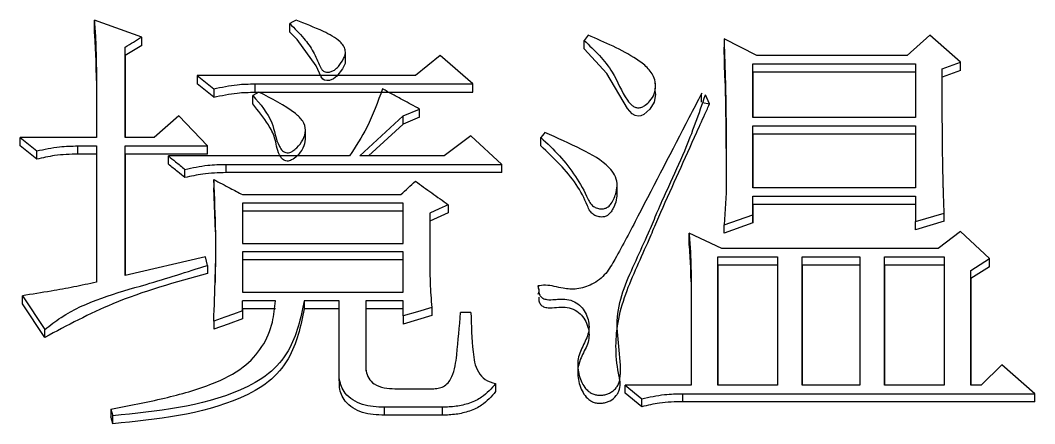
# Model space of a CAD drawing. Header units: millimetres. Extents: x 2136 to 4572, y 748 to 2471.
# Drawn here: x 2811.86 to 2817.19, y 2246.24 to 2248.36 of the extents above; entities that cross this region are included whole.
import ezdxf

# ---------------------------------------------------------------- set-up
doc = ezdxf.new("R2010")
doc.units = ezdxf.units.MM

msp = doc.modelspace()

# ---------------------------------------------------------------- linework, layer by layer
at = {"color": 7, "linetype": 'Continuous', "lineweight": 25}
for p, q in [((2812.4946, 2248.2704), (2812.2458, 2248.3582)), ((2812.2458, 2248.3139), (2812.2458, 2248.3582)), ((2813.2735, 2248.2964), (2813.2735, 2248.3407)), ((2812.4946, 2248.2262), (2812.4946, 2248.2704)), ((2814.8419, 2248.2792), (2814.8203, 2248.2528)), ((2816.6376, 2248.2792), (2816.5186, 2248.1737)), ((2816.7999, 2248.1386), (2816.6376, 2248.2792)), ((2812.4946, 2248.2262), (2812.408, 2248.1735)), ((2812.408, 2247.7423), (2812.408, 2248.2176)), ((2812.408, 2248.1735), (2812.408, 2248.2176)), ((2814.8203, 2248.2087), (2814.8203, 2248.2528)), ((2815.729, 2248.1737), (2815.5559, 2248.2616)), ((2815.5559, 2248.2616), (2815.5559, 2248.2174)), ((2815.56, 2248.0561), (2815.5559, 2248.2174)), ((2812.408, 2248.1735), (2812.408, 2247.7423)), ((2813.5654, 2248.1382), (2813.5654, 2248.1827)), ((2814.0631, 2248.1737), (2813.9333, 2248.0682)), ((2814.2362, 2248.0242), (2814.0631, 2248.1737)), ((2816.5186, 2248.1737), (2815.729, 2248.1737)), ((2815.7073, 2248.1298), (2816.5619, 2248.1298)), ((2815.7073, 2247.8481), (2815.7073, 2248.1298)), ((2815.7073, 2248.0858), (2815.7073, 2248.1298)), ((2816.5619, 2248.1298), (2816.5619, 2247.8481)), ((2816.7025, 2248.1034), (2816.7999, 2248.1386)), ((2816.7999, 2248.0946), (2816.7999, 2248.1386)), ((2812.2566, 2248.0858), (2812.2566, 2247.7423)), ((2812.2566, 2248.0418), (2812.2566, 2248.0858)), ((2812.7866, 2248.0682), (2812.8732, 2247.9978)), ((2813.9333, 2248.0682), (2812.7866, 2248.0682)), ((2812.7866, 2248.0682), (2812.7866, 2248.0243)), ((2815.7073, 2248.0858), (2815.7073, 2247.8481)), ((2816.5619, 2248.0858), (2815.7073, 2248.0858)), ((2816.7999, 2248.0946), (2816.7025, 2248.0594)), ((2812.8732, 2247.954), (2812.7866, 2248.0243)), ((2812.8732, 2247.9978), (2812.8732, 2247.954)), ((2813.0895, 2248.0242), (2814.2362, 2248.0242)), ((2813.0895, 2248.0242), (2813.0895, 2247.9803)), ((2814.2362, 2247.9803), (2814.2362, 2248.0242)), ((2815.1935, 2248.024), (2815.1935, 2248.0351)), ((2815.1935, 2247.9912), (2815.1935, 2248.0009)), ((2813.0788, 2247.9188), (2813.0788, 2247.9626)), ((2813.0895, 2247.9803), (2814.2362, 2247.9803)), ((2815.4802, 2247.9188), (2815.4585, 2247.967)), ((2813.8684, 2247.8569), (2813.9549, 2247.8921)), ((2813.9549, 2247.8485), (2813.9549, 2247.8921)), ((2815.4434, 2247.9263), (2815.4802, 2247.9188)), ((2812.6893, 2247.8569), (2812.5595, 2247.7423)), ((2812.8407, 2247.6982), (2812.6893, 2247.8569)), ((2813.6412, 2247.6453), (2813.8684, 2247.8569)), ((2813.8684, 2247.8133), (2813.8684, 2247.8569)), ((2813.9549, 2247.8485), (2813.8684, 2247.8133)), ((2816.5619, 2247.8481), (2815.7073, 2247.8481)), ((2813.8684, 2247.8133), (2813.6878, 2247.6453)), ((2815.7073, 2247.804), (2816.5619, 2247.8041)), ((2815.7073, 2247.4776), (2815.7073, 2247.804)), ((2815.7073, 2247.7605), (2815.7073, 2247.804)), ((2816.5619, 2247.8041), (2816.5619, 2247.4776)), ((2811.8564, 2247.7423), (2811.9429, 2247.6718)), ((2812.2566, 2247.7423), (2811.8564, 2247.7423)), ((2812.5595, 2247.7423), (2812.408, 2247.7423)), ((2813.3553, 2247.7328), (2813.3553, 2247.7765)), ((2814.2254, 2247.7512), (2814.0847, 2247.6453)), ((2814.3876, 2247.6012), (2814.2254, 2247.7512)), ((2814.5932, 2247.6989), (2814.5932, 2247.7424)), ((2815.7073, 2247.7605), (2815.7073, 2247.4776)), ((2816.5619, 2247.7605), (2815.7073, 2247.7605)), ((2811.9429, 2247.6284), (2811.8564, 2247.6988)), ((2812.1592, 2247.6982), (2812.2566, 2247.6982)), ((2812.1592, 2247.6548), (2812.1592, 2247.6982)), ((2812.2566, 2247.6982), (2812.2566, 2246.9821)), ((2812.408, 2247.6982), (2812.8407, 2247.6982)), ((2812.4081, 2247.0175), (2812.408, 2247.6982)), ((2812.408, 2247.6548), (2812.408, 2247.6982)), ((2811.9429, 2247.6284), (2811.9429, 2247.6718)), ((2812.2566, 2247.6548), (2812.1592, 2247.6548)), ((2812.408, 2247.6548), (2812.4081, 2247.0175)), ((2812.8407, 2247.6548), (2812.408, 2247.6548)), ((2813.5871, 2247.6453), (2812.6352, 2247.6453)), ((2812.6352, 2247.602), (2812.6352, 2247.6453)), ((2814.0847, 2247.6453), (2813.6412, 2247.6453)), ((2812.7218, 2247.5314), (2812.7218, 2247.5747)), ((2812.9381, 2247.6012), (2814.3876, 2247.6012)), ((2812.9381, 2247.5579), (2812.9381, 2247.6012)), ((2814.3876, 2247.5579), (2814.3876, 2247.6012)), ((2812.8732, 2247.5217), (2812.8732, 2247.4785)), ((2814.3876, 2247.5579), (2812.9381, 2247.5579)), ((2812.882, 2247.2469), (2812.8732, 2247.4785)), ((2814.994, 2247.4519), (2814.994, 2247.4955)), ((2816.5619, 2247.4776), (2815.7073, 2247.4776)), ((2813.0246, 2247.4422), (2813.8576, 2247.4422)), ((2815.5667, 2247.4511), (2815.5559, 2247.2831)), ((2815.7073, 2247.4334), (2816.5619, 2247.4334)), ((2815.7073, 2247.3362), (2815.7073, 2247.4334)), ((2815.7073, 2247.3903), (2815.7073, 2247.4334)), ((2816.5619, 2247.4334), (2816.5619, 2247.3008)), ((2813.0246, 2247.3981), (2813.0246, 2247.1858)), ((2813.8684, 2247.3981), (2813.0246, 2247.3981)), ((2813.0246, 2247.3981), (2813.0246, 2247.355)), ((2813.8684, 2247.1858), (2813.8684, 2247.3981)), ((2814.1064, 2247.3892), (2814.1064, 2247.3462)), ((2815.7073, 2247.3903), (2815.7073, 2247.2932)), ((2816.5619, 2247.3903), (2815.7073, 2247.3903)), ((2813.0246, 2247.355), (2813.0246, 2247.1858)), ((2813.8684, 2247.355), (2813.0246, 2247.355)), ((2814.1064, 2247.3462), (2814.009, 2247.3021)), ((2814.009, 2247.345), (2814.009, 2247.0707)), ((2814.009, 2247.345), (2814.009, 2247.3021)), ((2815.5559, 2247.2831), (2815.7073, 2247.3362)), ((2815.7073, 2247.2932), (2815.7073, 2247.3362)), ((2816.5619, 2247.3008), (2816.7133, 2247.345)), ((2816.7133, 2247.3021), (2816.7133, 2247.345)), ((2814.009, 2247.3021), (2814.009, 2247.0707)), ((2815.7073, 2247.2932), (2815.5559, 2247.2402)), ((2815.5559, 2247.2402), (2815.5559, 2247.2831)), ((2816.7133, 2247.3021), (2816.5619, 2247.2579)), ((2816.5619, 2247.2579), (2816.5619, 2247.3008)), ((2815.5451, 2247.1593), (2815.372, 2247.2389)), ((2815.372, 2247.1961), (2815.372, 2247.2389)), ((2816.7999, 2247.2478), (2816.6809, 2247.1593)), ((2816.9513, 2247.1061), (2816.7999, 2247.2478)), ((2813.0246, 2247.1858), (2813.8684, 2247.1858)), ((2816.6809, 2247.1593), (2815.5451, 2247.1593)), ((2812.8299, 2247.115), (2812.4081, 2247.0175)), ((2812.8408, 2247.0707), (2812.8299, 2247.115)), ((2813.0246, 2247.1415), (2813.0246, 2246.9289)), ((2813.8684, 2247.1415), (2813.0246, 2247.1415)), ((2813.0246, 2247.1415), (2813.0246, 2247.0988)), ((2813.0246, 2247.0988), (2813.0246, 2246.9289)), ((2813.8684, 2247.0988), (2813.0246, 2247.0988)), ((2813.8684, 2246.9289), (2813.8684, 2247.1415)), ((2815.5234, 2247.115), (2815.8371, 2247.115)), ((2815.5234, 2246.4405), (2815.5234, 2247.115)), ((2815.5234, 2247.0723), (2815.5234, 2247.115)), ((2815.8371, 2247.115), (2815.8371, 2246.4405)), ((2815.9669, 2247.115), (2816.2698, 2247.115)), ((2815.967, 2246.4405), (2815.9669, 2247.115)), ((2815.9669, 2247.0723), (2815.9669, 2247.115)), ((2816.2698, 2247.115), (2816.2698, 2246.4405)), ((2816.3996, 2247.115), (2816.7133, 2247.115)), ((2816.3996, 2246.4405), (2816.3996, 2247.115)), ((2816.3996, 2247.0723), (2816.3996, 2247.115)), ((2816.7133, 2247.115), (2816.7133, 2246.4405)), ((2816.854, 2247.0441), (2816.9513, 2247.1061)), ((2816.9513, 2247.0635), (2816.9513, 2247.1061)), ((2812.8408, 2247.0707), (2812.8408, 2247.0281)), ((2815.5234, 2247.0723), (2815.5234, 2246.4405)), ((2815.8371, 2247.0723), (2815.5234, 2247.0723)), ((2815.9669, 2247.0723), (2815.967, 2246.4405)), ((2816.2698, 2247.0723), (2815.9669, 2247.0723)), ((2816.3996, 2247.0723), (2816.3996, 2246.4405)), ((2816.7133, 2247.0723), (2816.3996, 2247.0723)), ((2816.9513, 2247.0635), (2816.854, 2247.0016)), ((2816.854, 2247.0016), (2816.854, 2247.0441)), ((2815.3828, 2246.9839), (2815.3828, 2247.0264)), ((2811.8672, 2246.9112), (2811.9859, 2246.7341)), ((2811.8672, 2246.8688), (2811.8672, 2246.9112)), ((2813.0246, 2246.9289), (2813.8684, 2246.9289)), ((2813.1977, 2246.8846), (2813.0246, 2246.8846)), ((2813.0246, 2246.8313), (2813.0246, 2246.8846)), ((2813.0246, 2246.8422), (2813.0246, 2246.8846)), ((2813.5331, 2246.8846), (2813.3492, 2246.8846)), ((2813.3492, 2246.8846), (2813.3492, 2246.8422)), ((2813.5331, 2246.5472), (2813.5331, 2246.8846)), ((2813.8684, 2246.8846), (2813.6737, 2246.8846)), ((2813.6737, 2246.8846), (2813.6737, 2246.5561)), ((2813.6737, 2246.8846), (2813.6737, 2246.8422)), ((2813.8684, 2246.8047), (2813.8684, 2246.8846)), ((2811.9859, 2246.692), (2811.8672, 2246.8688)), ((2813.0246, 2246.8422), (2813.0246, 2246.789)), ((2813.1977, 2246.8422), (2813.0246, 2246.8422)), ((2813.0246, 2246.8313), (2813.0246, 2246.789)), ((2813.5331, 2246.8422), (2813.3492, 2246.8422)), ((2813.6737, 2246.8422), (2813.6737, 2246.5141)), ((2813.8684, 2246.8422), (2813.6737, 2246.8422)), ((2814.0198, 2246.8491), (2814.0198, 2246.8068)), ((2812.8732, 2246.7781), (2812.8732, 2246.7359)), ((2814.0198, 2246.8068), (2813.8684, 2246.7625)), ((2813.8684, 2246.8047), (2813.8684, 2246.7625)), ((2814.2254, 2246.8225), (2814.1713, 2246.8225)), ((2811.9859, 2246.692), (2811.9859, 2246.7341)), ((2813.5314, 2246.5054), (2813.5314, 2246.4633)), ((2817.0162, 2246.5472), (2816.9081, 2246.4405)), ((2817.1893, 2246.396), (2817.0162, 2246.5472)), ((2813.8251, 2246.4227), (2814.0307, 2246.4227)), ((2814.3552, 2246.4494), (2814.3552, 2246.4076)), ((2815.0367, 2246.4405), (2815.1232, 2246.3693)), ((2815.3828, 2246.4405), (2815.0367, 2246.4405)), ((2815.1232, 2246.3276), (2815.0367, 2246.3987)), ((2815.8371, 2246.4405), (2815.5234, 2246.4405)), ((2816.2698, 2246.4405), (2815.967, 2246.4405)), ((2816.7133, 2246.4405), (2816.3996, 2246.4405)), ((2816.9081, 2246.4405), (2816.854, 2246.4405)), ((2815.1232, 2246.3276), (2815.1232, 2246.3693)), ((2815.3395, 2246.396), (2817.1893, 2246.396)), ((2815.3396, 2246.3543), (2815.3395, 2246.396)), ((2817.1893, 2246.3543), (2815.3396, 2246.3543)), ((2817.1893, 2246.3543), (2817.1893, 2246.396)), ((2812.3323, 2246.3159), (2812.3432, 2246.2803)), ((2812.3323, 2246.3159), (2812.3323, 2246.2743)), ((2814.0739, 2246.3248), (2813.771, 2246.3248)), ((2813.771, 2246.2832), (2813.771, 2246.3248)), ((2814.0739, 2246.3248), (2814.0739, 2246.2832)), ((2812.3432, 2246.2387), (2812.3432, 2246.2803)), ((2814.0739, 2246.2832), (2813.771, 2246.2832))]:
    msp.add_line(p, q, dxfattribs=at)
at = {"color": 7, "linetype": 'Continuous', "lineweight": 25, "flags": 128}
for points in [[(2813.3059, 2248.3582), (2813.2897, 2248.3494), (2813.2735, 2248.3407)], [(2813.5642, 2248.1384), (2813.5639, 2248.1305), (2813.5509, 2248.1037), (2813.5213, 2248.064), (2813.5036, 2248.0505), (2813.4819, 2248.0426), (2813.4671, 2248.0417), (2813.4563, 2248.0439), (2813.4471, 2248.0495), (2813.438, 2248.0607), (2813.4127, 2248.1186), (2813.3116, 2248.258), (2813.2735, 2248.2964), (2813.2735, 2248.2964)], [(2815.1919, 2247.9899), (2815.1954, 2247.9688), (2815.1888, 2247.9279), (2815.1666, 2247.8905), (2815.1342, 2247.8633), (2815.1195, 2247.8569), (2815.1047, 2247.8548), (2815.0884, 2247.8584), (2815.0732, 2247.8674), (2815.0489, 2247.8941), (2814.9397, 2248.0791), (2814.8203, 2248.2087), (2814.8203, 2248.2087)], [(2813.1112, 2247.9802), (2813.095, 2247.9714), (2813.0788, 2247.9626)], [(2815.4369, 2247.9276), (2815.4369, 2247.9473), (2815.4369, 2247.9594), (2815.4369, 2247.9714)], [(2811.8564, 2247.6988), (2811.8564, 2247.7097), (2811.8564, 2247.7206), (2811.8564, 2247.7315), (2811.8564, 2247.7423)], [(2814.6148, 2247.7688), (2814.6093, 2247.7621), (2814.6012, 2247.7522), (2814.5932, 2247.7424)], [(2812.8407, 2247.6548), (2812.8407, 2247.6658), (2812.8407, 2247.682), (2812.8407, 2247.6982)], [(2814.1064, 2247.3892), (2814.0577, 2247.3671), (2814.009, 2247.345)], [(2813.0246, 2246.8313), (2812.978, 2246.815), (2812.9314, 2246.7986), (2812.8732, 2246.7781)], [(2814.0198, 2246.8491), (2813.9441, 2246.8269), (2813.8684, 2246.8047)], [(2813.0246, 2246.789), (2812.9489, 2246.7625), (2812.8732, 2246.7359)], [(2815.0367, 2246.3987), (2815.0367, 2246.4091), (2815.0367, 2246.4196), (2815.0367, 2246.43), (2815.0367, 2246.4405)]]:
    msp.add_lwpolyline(points, dxfattribs=at)
at = {"color": 7, "linetype": 'Continuous', "lineweight": 25}
for points, knots in [([(2812.2458, 2248.3582), (2812.2479, 2248.3278), (2812.2521, 2248.2673), (2812.2553, 2248.1764), (2812.2562, 2248.116), (2812.2566, 2248.0858)], [0, 0, 0, 0, 0.33558, 0.667724, 1, 1, 1, 1]), ([(2813.2735, 2248.3407), (2813.2985, 2248.3152), (2813.344, 2248.269), (2813.4006, 2248.1944), (2813.422, 2248.1366), (2813.4388, 2248.1022), (2813.4478, 2248.0916), (2813.4598, 2248.0861), (2813.474, 2248.0848), (2813.4909, 2248.0881), (2813.5115, 2248.0977), (2813.5343, 2248.1212), (2813.5534, 2248.149), (2813.567, 2248.1792), (2813.5654, 2248.2033), (2813.556, 2248.2262), (2813.5213, 2248.2634), (2813.4355, 2248.3089), (2813.3544, 2248.3397), (2813.3059, 2248.3582)], [0, 0, 0, 0, 0.133739, 0.243051, 0.352533, 0.371712, 0.391103, 0.40333, 0.418292, 0.440552, 0.463875, 0.498841, 0.561321, 0.592898, 0.624761, 0.654015, 0.68757, 0.813379, 1, 1, 1, 1]), ([(2812.2566, 2248.0418), (2812.2563, 2248.0724), (2812.2556, 2248.133), (2812.2518, 2248.2237), (2812.2478, 2248.2838), (2812.2458, 2248.3139)], [0, 0, 0, 0, 0.335994, 0.667926, 1, 1, 1, 1]), ([(2812.408, 2248.2176), (2812.4225, 2248.2264), (2812.4513, 2248.244), (2812.4802, 2248.2616), (2812.4946, 2248.2704)], [0, 0, 0, 0, 0.499999, 1, 1, 1, 1]), ([(2814.8203, 2248.2528), (2814.8753, 2248.2002), (2814.9728, 2248.107), (2815.0194, 2247.9731), (2815.0671, 2247.9141), (2815.0875, 2247.9015), (2815.1055, 2247.897), (2815.1247, 2247.9014), (2815.1462, 2247.9136), (2815.1705, 2247.9361), (2815.1914, 2247.9706), (2815.1975, 2248.0131), (2815.1899, 2248.0628), (2815.1539, 2248.1132), (2815.0403, 2248.1954), (2814.9299, 2248.242), (2814.8419, 2248.2792)], [0, 0, 0, 0, 0.207454, 0.367231, 0.400729, 0.416588, 0.431291, 0.448091, 0.466661, 0.497247, 0.538505, 0.578637, 0.620092, 0.68235, 0.74713, 1, 1, 1, 1]), ([(2815.5559, 2248.2616), (2815.556, 2248.2573), (2815.5562, 2248.2509), (2815.5566, 2248.2402), (2815.557, 2248.2295), (2815.5574, 2248.2167), (2815.5578, 2248.2039), (2815.5583, 2248.191), (2815.5587, 2248.1782), (2815.5593, 2248.1611), (2815.5599, 2248.1397), (2815.5607, 2248.114), (2815.5615, 2248.0883), (2815.563, 2248.0369), (2815.5644, 2247.977), (2815.5655, 2247.9169), (2815.5659, 2247.8869), (2815.5662, 2247.8655), (2815.5664, 2247.844), (2815.5666, 2247.8183), (2815.5668, 2247.7925), (2815.567, 2247.7668), (2815.5671, 2247.741), (2815.5672, 2247.7153), (2815.5672, 2247.6895), (2815.5672, 2247.6637), (2815.5672, 2247.6422), (2815.5672, 2247.6251), (2815.5672, 2247.6122), (2815.5672, 2247.5993), (2815.5671, 2247.5864), (2815.5671, 2247.5735), (2815.5671, 2247.5606), (2815.567, 2247.5477), (2815.567, 2247.5348), (2815.567, 2247.5219), (2815.5669, 2247.509), (2815.5669, 2247.4982), (2815.5668, 2247.4896), (2815.5668, 2247.4832), (2815.5668, 2247.4767), (2815.5668, 2247.4703), (2815.5668, 2247.4649), (2815.5667, 2247.4585), (2815.5667, 2247.4543), (2815.5667, 2247.4511)], [0, 0, 0, 0, 0.015876, 0.023814, 0.03969, 0.055566, 0.071442, 0.087319, 0.103195, 0.119071, 0.150823, 0.182575, 0.214327, 0.246079, 0.373089, 0.436594, 0.468346, 0.484222, 0.515974, 0.547726, 0.579478, 0.611231, 0.642983, 0.674735, 0.706487, 0.738239, 0.769992, 0.785868, 0.801744, 0.81762, 0.833496, 0.849372, 0.865248, 0.881124, 0.897, 0.912876, 0.928753, 0.944629, 0.952567, 0.960505, 0.968443, 0.976381, 0.984319, 0.988288, 1, 1, 1, 1]), ([(2815.56, 2248.0832), (2815.5599, 2248.0832), (2815.5599, 2248.0833), (2815.56, 2248.0802), (2815.5619, 2247.9988), (2815.5654, 2247.8405), (2815.5665, 2247.6702), (2815.5667, 2247.5747), (2815.5667, 2247.5106), (2815.5668, 2247.4877), (2815.5668, 2247.485), (2815.5668, 2247.4836)], [0, 0, 0, 0, 0.001371, 0.007493, 0.026011, 0.457333, 0.67247, 0.82057, 0.918915, 0.95847, 1, 1, 1, 1]), ([(2816.7133, 2247.345), (2816.7132, 2247.3491), (2816.7128, 2247.3615), (2816.712, 2247.382), (2816.7111, 2247.4066), (2816.7104, 2247.4271), (2816.7099, 2247.4435), (2816.7095, 2247.4558), (2816.7091, 2247.4682), (2816.7088, 2247.4805), (2816.7084, 2247.4928), (2816.7081, 2247.5051), (2816.7079, 2247.5174), (2816.7073, 2247.542), (2816.7056, 2247.6281), (2816.7042, 2247.7265), (2816.7037, 2247.8124), (2816.7035, 2247.837), (2816.7034, 2247.8493), (2816.7034, 2247.8616), (2816.7033, 2247.8738), (2816.7032, 2247.8861), (2816.7032, 2247.8984), (2816.7031, 2247.9107), (2816.7031, 2247.9229), (2816.703, 2247.9352), (2816.703, 2247.9475), (2816.7029, 2247.9598), (2816.7029, 2247.972), (2816.7029, 2247.9843), (2816.7028, 2247.9945), (2816.7028, 2248.0027), (2816.7028, 2248.0088), (2816.7028, 2248.015), (2816.7027, 2248.0211), (2816.7027, 2248.0272), (2816.7027, 2248.0334), (2816.7027, 2248.0395), (2816.7027, 2248.0456), (2816.7026, 2248.0517), (2816.7026, 2248.0579), (2816.7026, 2248.064), (2816.7026, 2248.0701), (2816.7026, 2248.0763), (2816.7026, 2248.0824), (2816.7025, 2248.0885), (2816.7025, 2248.0955), (2816.7025, 2248.1005), (2816.7025, 2248.1034)], [0, 0, 0, 0, 0.016204, 0.048613, 0.081022, 0.11343, 0.129634, 0.145839, 0.162043, 0.178247, 0.194452, 0.210656, 0.22686, 0.243065, 0.307882, 0.567153, 0.631971, 0.648175, 0.664379, 0.680583, 0.696788, 0.712992, 0.729196, 0.745401, 0.761605, 0.777809, 0.794014, 0.810218, 0.826422, 0.842626, 0.858831, 0.866933, 0.875035, 0.883137, 0.891239, 0.899342, 0.907444, 0.915546, 0.923648, 0.93175, 0.939852, 0.947954, 0.956057, 0.964159, 0.972261, 0.980363, 0.988465, 1, 1, 1, 1]), ([(2812.8732, 2247.9978), (2812.9143, 2248.0067), (2812.9854, 2248.0223), (2813.0586, 2248.0236), (2813.0895, 2248.0242)], [0, 0, 0, 0, 0.576873, 1, 1, 1, 1]), ([(2813.7602, 2247.9978), (2813.7356, 2247.9293), (2813.6916, 2247.8064), (2813.6192, 2247.6947), (2813.5871, 2247.6453)], [0, 0, 0, 0, 0.557248, 1, 1, 1, 1]), ([(2813.9549, 2247.8921), (2813.9261, 2247.9078), (2813.8792, 2247.9332), (2813.8143, 2247.9684), (2813.7782, 2247.988), (2813.7602, 2247.9978)], [0, 0, 0, 0, 0.444073, 0.722036, 1, 1, 1, 1]), ([(2812.8732, 2247.954), (2812.9143, 2247.9629), (2812.9854, 2247.9785), (2813.0586, 2247.9798), (2813.0895, 2247.9803)], [0, 0, 0, 0, 0.576909, 1, 1, 1, 1]), ([(2813.0788, 2247.9626), (2813.1182, 2247.9175), (2813.1882, 2247.8376), (2813.1986, 2247.7254), (2813.2306, 2247.6755), (2813.2457, 2247.6646), (2813.2596, 2247.6605), (2813.275, 2247.6637), (2813.2926, 2247.673), (2813.3181, 2247.6935), (2813.3445, 2247.7293), (2813.3608, 2247.7794), (2813.3446, 2247.8316), (2813.262, 2247.905), (2813.178, 2247.9469), (2813.1112, 2247.9802)], [0, 0, 0, 0, 0.206756, 0.36622, 0.399315, 0.414903, 0.42938, 0.446247, 0.465285, 0.496864, 0.558757, 0.621691, 0.682799, 0.747419, 1, 1, 1, 1]), ([(2815.4387, 2247.975), (2815.4164, 2247.932), (2815.305, 2247.7168), (2815.1533, 2247.4254), (2815.0111, 2247.1515), (2814.9383, 2247.0253), (2814.8681, 2246.9683), (2814.7863, 2246.943), (2814.7021, 2246.9478), (2814.6355, 2246.9703), (2814.5905, 2246.9644), (2814.5768, 2246.9626)], [0, 0, 0, 0, 0.102062, 0.510275, 0.689515, 0.750609, 0.812535, 0.866745, 0.912849, 0.973626, 1, 1, 1, 1]), ([(2814.5824, 2246.9465), (2814.5818, 2246.9403), (2814.5806, 2246.9277), (2814.5874, 2246.9128), (2814.5956, 2246.9029), (2814.6068, 2246.8951), (2814.6311, 2246.8885), (2814.6617, 2246.8907), (2814.6896, 2246.8929), (2814.718, 2246.8944), (2814.7518, 2246.8892), (2814.789, 2246.8699), (2814.8179, 2246.8407), (2814.8366, 2246.8052), (2814.8465, 2246.7667), (2814.8469, 2246.7141), (2814.8172, 2246.654), (2814.7825, 2246.5814), (2814.7887, 2246.5009), (2814.8112, 2246.4433), (2814.839, 2246.412), (2814.8563, 2246.3993), (2814.8759, 2246.3911), (2814.8971, 2246.3875), (2814.9187, 2246.388), (2814.9398, 2246.3928), (2814.9597, 2246.402), (2814.9772, 2246.4147), (2814.9919, 2246.4299), (2815.0063, 2246.4533), (2815.0227, 2246.5787), (2814.9576, 2246.801), (2815.0723, 2247.0502), (2815.152, 2247.2247), (2815.1904, 2247.3158), (2815.2111, 2247.364), (2815.2327, 2247.4132), (2815.2782, 2247.5147), (2815.368, 2247.7053), (2815.4243, 2247.8682), (2815.4585, 2247.967)], [0, 0, 0, 0, 0.0074279, 0.0151088, 0.018668, 0.0222618, 0.0303146, 0.0455372, 0.055335, 0.060934, 0.0765041, 0.0919131, 0.1068343, 0.1230066, 0.1386606, 0.1541664, 0.1852101, 0.2165399, 0.2480608, 0.27952, 0.2881035, 0.2959962, 0.3035999, 0.3113608, 0.3192842, 0.3270087, 0.3349183, 0.3433715, 0.3513163, 0.3590478, 0.3751738, 0.500216, 0.6249565, 0.6874438, 0.7294723, 0.7423687, 0.7498533, 0.7933768, 0.8747081, 1, 1, 1, 1]), ([(2813.3546, 2247.7333), (2813.3516, 2247.7174), (2813.3454, 2247.6848), (2813.3164, 2247.6483), (2813.2898, 2247.6272), (2813.2713, 2247.6193), (2813.2585, 2247.6174), (2813.2457, 2247.6212), (2813.2306, 2247.6321), (2813.205, 2247.6708), (2813.201, 2247.7369), (2813.1523, 2247.8275), (2813.1076, 2247.883), (2813.0788, 2247.9188)], [0, 0, 0, 0, 0.095128, 0.195269, 0.259874, 0.283272, 0.304509, 0.327952, 0.353183, 0.406729, 0.590525, 0.736094, 1, 1, 1, 1]), ([(2814.5824, 2246.9041), (2814.5818, 2246.8973), (2814.5806, 2246.8837), (2814.5887, 2246.8681), (2814.5982, 2246.8583), (2814.611, 2246.851), (2814.6525, 2246.8434), (2814.7052, 2246.8567), (2814.7643, 2246.8425), (2814.8002, 2246.8184), (2814.8265, 2246.7852), (2814.8419, 2246.7469), (2814.8481, 2246.7063), (2814.841, 2246.6528), (2814.8056, 2246.5957), (2814.7809, 2246.5192), (2814.7918, 2246.4523), (2814.8123, 2246.4028), (2814.833, 2246.3753), (2814.854, 2246.3587), (2814.8733, 2246.3498), (2814.8945, 2246.3458), (2814.9164, 2246.3464), (2814.9378, 2246.3506), (2814.9642, 2246.3616), (2814.9855, 2246.3797), (2815.0003, 2246.4016), (2815.0097, 2246.4264), (2815.0113, 2246.4562), (2814.985, 2246.5707), (2814.9801, 2246.7823), (2815.0758, 2247.0177), (2815.1561, 2247.1901), (2815.196, 2247.2862), (2815.2783, 2247.4746), (2815.3663, 2247.6667), (2815.4498, 2247.8521), (2815.4716, 2247.9003), (2815.4776, 2247.9132), (2815.4794, 2247.9171), (2815.4799, 2247.9184), (2815.4802, 2247.9188)], [0, 0, 0, 0, 0.008085, 0.016221, 0.019867, 0.023654, 0.032469, 0.065042, 0.081049, 0.097297, 0.112813, 0.129538, 0.145843, 0.161707, 0.193334, 0.223699, 0.255644, 0.272362, 0.286987, 0.295007, 0.302602, 0.310243, 0.318391, 0.32629, 0.333943, 0.349774, 0.357157, 0.364655, 0.381079, 0.392053, 0.505047, 0.628846, 0.690714, 0.73105, 0.752554, 0.935292, 0.9824, 0.994888, 0.998366, 0.999414, 1, 1, 1, 1]), ([(2814.5932, 2247.7424), (2814.6267, 2247.7112), (2814.7281, 2247.6166), (2814.8075, 2247.4936), (2814.8513, 2247.3969), (2814.8686, 2247.3797), (2814.89, 2247.3698), (2814.9118, 2247.3665), (2814.932, 2247.3694), (2814.9497, 2247.3791), (2814.9729, 2247.4065), (2814.9893, 2247.4487), (2814.9972, 2247.5009), (2814.9835, 2247.5468), (2814.9275, 2247.616), (2814.797, 2247.6871), (2814.6792, 2247.74), (2814.6148, 2247.7688)], [0, 0, 0, 0, 0.118686, 0.359193, 0.382947, 0.402076, 0.42122, 0.441112, 0.455767, 0.470498, 0.490907, 0.5484, 0.590659, 0.633123, 0.67426, 0.821854, 1, 1, 1, 1]), ([(2811.9429, 2247.6718), (2811.9827, 2247.6805), (2812.0538, 2247.6962), (2812.127, 2247.6976), (2812.1592, 2247.6982)], [0, 0, 0, 0, 0.558835, 1, 1, 1, 1]), ([(2814.9926, 2247.4522), (2814.9923, 2247.4398), (2814.9916, 2247.4107), (2814.9767, 2247.3751), (2814.9602, 2247.3473), (2814.9449, 2247.3328), (2814.9282, 2247.3255), (2814.909, 2247.3237), (2814.8877, 2247.3275), (2814.8664, 2247.3381), (2814.8486, 2247.3577), (2814.8264, 2247.4131), (2814.7821, 2247.4998), (2814.6943, 2247.6029), (2814.6271, 2247.6667), (2814.5932, 2247.6989)], [0, 0, 0, 0, 0.057101, 0.13521, 0.173824, 0.203318, 0.226795, 0.250194, 0.283282, 0.316665, 0.350268, 0.398201, 0.589427, 0.793058, 1, 1, 1, 1]), ([(2812.1592, 2247.6548), (2812.1182, 2247.6538), (2812.0449, 2247.6519), (2811.974, 2247.6355), (2811.9429, 2247.6284)], [0, 0, 0, 0, 0.561085, 1, 1, 1, 1]), ([(2812.6352, 2247.6453), (2812.6476, 2247.6352), (2812.6682, 2247.6184), (2812.697, 2247.5949), (2812.7135, 2247.5814), (2812.7218, 2247.5747)], [0, 0, 0, 0, 0.428346, 0.714167, 1, 1, 1, 1]), ([(2812.7218, 2247.5314), (2812.7093, 2247.5416), (2812.6886, 2247.5585), (2812.6598, 2247.582), (2812.6434, 2247.5953), (2812.6352, 2247.602)], [0, 0, 0, 0, 0.432886, 0.7164419, 1, 1, 1, 1]), ([(2812.7218, 2247.5747), (2812.7615, 2247.5835), (2812.8327, 2247.5992), (2812.9058, 2247.6006), (2812.9381, 2247.6012)], [0, 0, 0, 0, 0.558839, 1, 1, 1, 1]), ([(2812.9381, 2247.5579), (2812.897, 2247.5568), (2812.8238, 2247.555), (2812.7529, 2247.5386), (2812.7218, 2247.5314)], [0, 0, 0, 0, 0.561089, 1, 1, 1, 1]), ([(2812.8732, 2246.7781), (2812.8763, 2246.855), (2812.8826, 2247.0089), (2812.8864, 2247.257), (2812.8779, 2247.4277), (2812.8732, 2247.5217)], [0, 0, 0, 0, 0.309877, 0.619791, 1, 1, 1, 1]), ([(2812.8732, 2247.5217), (2812.8877, 2247.5141), (2812.9168, 2247.4988), (2812.9673, 2247.4723), (2813.0033, 2247.4535), (2813.0246, 2247.4422)], [0, 0, 0, 0, 0.288217, 0.576435, 1, 1, 1, 1]), ([(2813.8576, 2247.4422), (2813.8702, 2247.454), (2813.8954, 2247.4776), (2813.9207, 2247.5011), (2813.9333, 2247.5129)], [0, 0, 0, 0, 0.499999, 1, 1, 1, 1]), ([(2813.9333, 2247.5129), (2813.9621, 2247.4923), (2814.0054, 2247.4614), (2814.0631, 2247.4202), (2814.0919, 2247.3995), (2814.1064, 2247.3892)], [0, 0, 0, 0, 0.5, 0.75, 1, 1, 1, 1]), ([(2812.8824, 2247.2485), (2812.8824, 2247.2069), (2812.8825, 2247.1195), (2812.8814, 2247.0289), (2812.8808, 2246.9814)], [0, 0, 0, 0, 0.476993, 1, 1, 1, 1]), ([(2815.372, 2247.2389), (2815.3746, 2247.2076), (2815.3788, 2247.1565), (2815.3814, 2247.0857), (2815.3823, 2247.0462), (2815.3828, 2247.0264)], [0, 0, 0, 0, 0.443386, 0.721661, 1, 1, 1, 1]), ([(2815.3828, 2246.9839), (2815.3822, 2247.0153), (2815.3813, 2247.0665), (2815.3766, 2247.1372), (2815.3735, 2247.1764), (2815.372, 2247.1961)], [0, 0, 0, 0, 0.443946, 0.721943, 1, 1, 1, 1]), ([(2811.9859, 2246.7341), (2812.0136, 2246.7557), (2812.1648, 2246.8732), (2812.4745, 2246.9543), (2812.7338, 2247.0367), (2812.8408, 2247.0707)], [0, 0, 0, 0, 0.116288, 0.635254, 1, 1, 1, 1]), ([(2814.009, 2247.0707), (2814.0096, 2247.04), (2814.0105, 2246.9877), (2814.0144, 2246.9138), (2814.018, 2246.8707), (2814.0198, 2246.8491)], [0, 0, 0, 0, 0.415687, 0.707752, 1, 1, 1, 1]), ([(2816.854, 2246.4405), (2816.854, 2246.5296), (2816.854, 2246.7311), (2816.854, 2246.932), (2816.854, 2247.0441)], [0, 0, 0, 0, 0.44202, 1, 1, 1, 1]), ([(2812.8408, 2247.0281), (2812.6715, 2246.9814), (2812.372, 2246.8989), (2812.1029, 2246.7547), (2811.9859, 2246.692)], [0, 0, 0, 0, 0.5652512, 1, 1, 1, 1]), ([(2815.3828, 2247.0264), (2815.3828, 2246.9289), (2815.3828, 2246.7339), (2815.3828, 2246.5383), (2815.3828, 2246.4405)], [0, 0, 0, 0, 0.499996, 1, 1, 1, 1]), ([(2816.854, 2247.0016), (2816.854, 2246.9129), (2816.854, 2246.7261), (2816.854, 2246.5388), (2816.854, 2246.4405)], [0, 0, 0, 0, 0.474916, 1, 1, 1, 1]), ([(2812.2566, 2246.9821), (2812.2171, 2246.9737), (2812.1381, 2246.9569), (2812.0084, 2246.9327), (2811.9178, 2246.9189), (2811.8672, 2246.9112)], [0, 0, 0, 0, 0.306381, 0.612797, 1, 1, 1, 1]), ([(2814.5768, 2246.9626), (2814.5788, 2246.956), (2814.5823, 2246.9446), (2814.5826, 2246.9308), (2814.5806, 2246.9233), (2814.5788, 2246.9211), (2814.5778, 2246.9205), (2814.5773, 2246.9202), (2814.577, 2246.9202), (2814.5768, 2246.9201)], [0, 0, 0, 0, 0.4936042, 0.8618762, 0.9556623, 0.9820838, 0.9915388, 0.9957956, 1, 1, 1, 1]), ([(2812.3323, 2246.3159), (2812.4265, 2246.3335), (2812.6081, 2246.3674), (2812.8448, 2246.4343), (2813.0268, 2246.5221), (2813.1338, 2246.6396), (2813.1862, 2246.7634), (2813.1942, 2246.847), (2813.1977, 2246.8846)], [0, 0, 0, 0, 0.245646, 0.473666, 0.633063, 0.763711, 0.894016, 1, 1, 1, 1]), ([(2813.3492, 2246.8846), (2813.3303, 2246.7936), (2813.3009, 2246.6518), (2813.1665, 2246.4928), (2812.866, 2246.3322), (2812.5753, 2246.3033), (2812.3432, 2246.2803)], [0, 0, 0, 0, 0.2265728, 0.3529789, 0.4833551, 1, 1, 1, 1]), ([(2813.3492, 2246.8422), (2813.3303, 2246.7513), (2813.3009, 2246.6097), (2813.1665, 2246.4509), (2812.866, 2246.2905), (2812.5753, 2246.2617), (2812.3432, 2246.2387)], [0, 0, 0, 0, 0.226405, 0.352766, 0.483152, 1, 1, 1, 1]), ([(2814.0307, 2246.4227), (2814.0407, 2246.4233), (2814.0607, 2246.4245), (2814.0891, 2246.4375), (2814.1115, 2246.4588), (2814.1407, 2246.5119), (2814.1553, 2246.6365), (2814.1649, 2246.7487), (2814.1713, 2246.8225)], [0, 0, 0, 0, 0.060123, 0.1192, 0.185763, 0.251345, 0.507834, 1, 1, 1, 1]), ([(2814.2254, 2246.8225), (2814.2275, 2246.7539), (2814.2308, 2246.6496), (2814.2481, 2246.5253), (2814.2984, 2246.4661), (2814.336, 2246.455), (2814.3552, 2246.4494)], [0, 0, 0, 0, 0.492785, 0.749576, 0.872123, 1, 1, 1, 1]), ([(2813.771, 2246.3248), (2813.7316, 2246.3264), (2813.6546, 2246.3295), (2813.561, 2246.3872), (2813.5295, 2246.4708), (2813.5319, 2246.5218), (2813.5331, 2246.5472)], [0, 0, 0, 0, 0.295173, 0.576606, 0.789028, 1, 1, 1, 1]), ([(2813.6737, 2246.5561), (2813.6733, 2246.5428), (2813.6724, 2246.5162), (2813.6852, 2246.4767), (2813.7179, 2246.4424), (2813.7687, 2246.4247), (2813.8062, 2246.4234), (2813.8251, 2246.4227)], [0, 0, 0, 0, 0.178016, 0.357314, 0.541602, 0.768589, 1, 1, 1, 1]), ([(2813.771, 2246.2832), (2813.7316, 2246.2848), (2813.6544, 2246.2879), (2813.5619, 2246.3455), (2813.533, 2246.4152), (2813.5338, 2246.4521), (2813.534, 2246.4636)], [0, 0, 0, 0, 0.334013, 0.652342, 0.892448, 1, 1, 1, 1]), ([(2814.3552, 2246.4494), (2814.3327, 2246.4234), (2814.2952, 2246.3801), (2814.2189, 2246.3442), (2814.1477, 2246.3276), (2814.0986, 2246.3257), (2814.0739, 2246.3248)], [0, 0, 0, 0, 0.32906, 0.549528, 0.774008, 1, 1, 1, 1]), ([(2814.3552, 2246.4076), (2814.3327, 2246.3817), (2814.2952, 2246.3384), (2814.2189, 2246.3026), (2814.1477, 2246.2859), (2814.0986, 2246.2841), (2814.0739, 2246.2831)], [0, 0, 0, 0, 0.328935, 0.549407, 0.773938, 1, 1, 1, 1]), ([(2815.1232, 2246.3693), (2815.163, 2246.3782), (2815.2341, 2246.394), (2815.3073, 2246.3954), (2815.3395, 2246.396)], [0, 0, 0, 0, 0.558835, 1, 1, 1, 1]), ([(2815.3396, 2246.3543), (2815.2985, 2246.3532), (2815.2252, 2246.3513), (2815.1543, 2246.3348), (2815.1232, 2246.3276)], [0, 0, 0, 0, 0.5610854, 1, 1, 1, 1]), ([(2812.3432, 2246.2387), (2812.3414, 2246.2446), (2812.3378, 2246.2565), (2812.3341, 2246.2683), (2812.3323, 2246.2743)], [0, 0, 0, 0, 0.50001, 1, 1, 1, 1])]:
    msp.add_open_spline(points, degree=3, knots=knots, dxfattribs=at)

doc.saveas('drawing.dxf')
